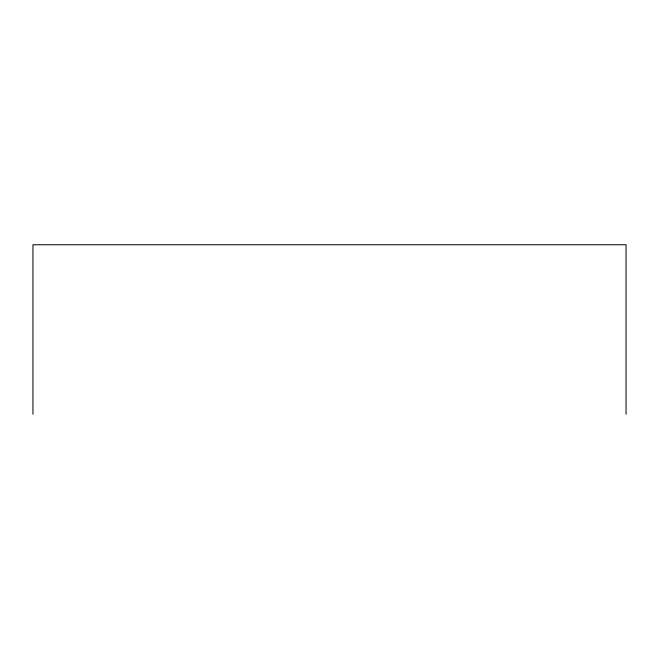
<?xml version="1.0" encoding="UTF-8"?>
<svg xmlns="http://www.w3.org/2000/svg" width="659" height="659" viewBox="0 0 659 659"><rect width="100%" height="100%" fill="white"/><g stroke="black" fill="none" stroke-linecap="round" stroke-linejoin="round"><path stroke-width="0.99" d="M626.05 414.256L626.05 244.744L32.95 244.744L32.95 414.256"/></g></svg>
